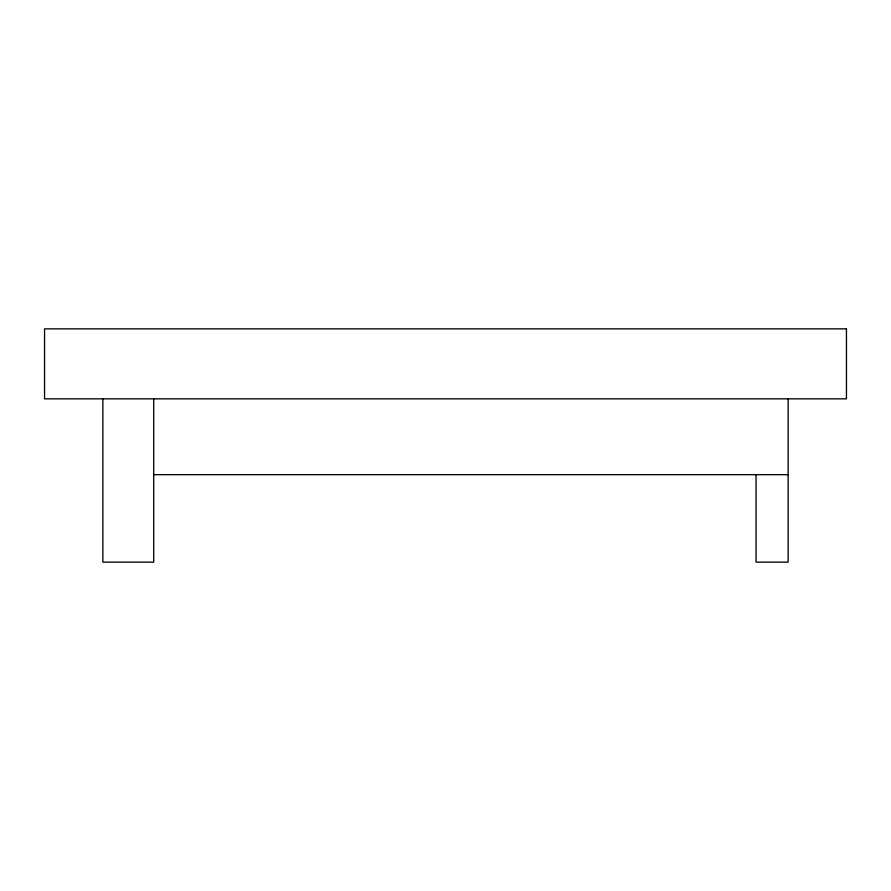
<?xml version="1.0" encoding="UTF-8"?>
<svg xmlns="http://www.w3.org/2000/svg" width="891" height="891" viewBox="0 0 891 891"><rect width="100%" height="100%" fill="white"/><g stroke="black" fill="none" stroke-linecap="round" stroke-linejoin="round"><path stroke-width="1.34" d="M153.697 474.658L788.134 474.658M788.134 398.845L788.134 562.143L756.058 562.143L756.058 474.658M153.697 398.845L153.697 562.143L102.866 562.143L102.866 398.845M846.45 328.857L44.55 328.857L44.55 398.845L846.45 398.845L846.45 328.857"/></g></svg>
